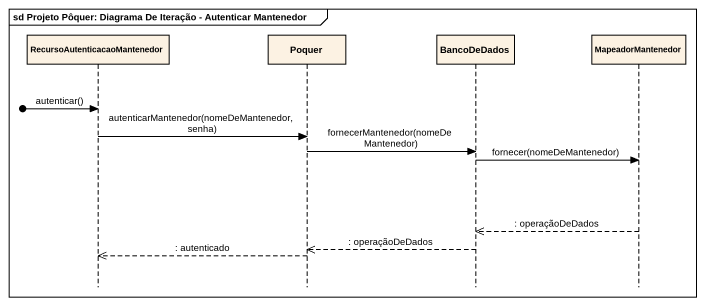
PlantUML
@startuml
mainframe sd Projeto Pôquer: Diagrama De Iteração - Autenticar Mantenedor
hide footbox
participant "RecursoAutenticacaoMantenedor" as RecursoAutenticacaoMantenedo
participant Poquer
participant BancoDeDados
participant MapeadorMantenedor

[o-> RecursoAutenticacaoMantenedo : autenticar()
RecursoAutenticacaoMantenedo -> Poquer : autenticarMantenedor(nomeDeMantenedor, senha)
Poquer -> BancoDeDados : fornecerMantenedor(nomeDeMantenedor)
BancoDeDados -> MapeadorMantenedor : fornecer(nomeDeMantenedor)
MapeadorMantenedor -->> BancoDeDados : : operaçãoDeDados
BancoDeDados -->> Poquer : : operaçãoDeDados
Poquer -->> RecursoAutenticacaoMantenedo : : autenticado
@enduml
